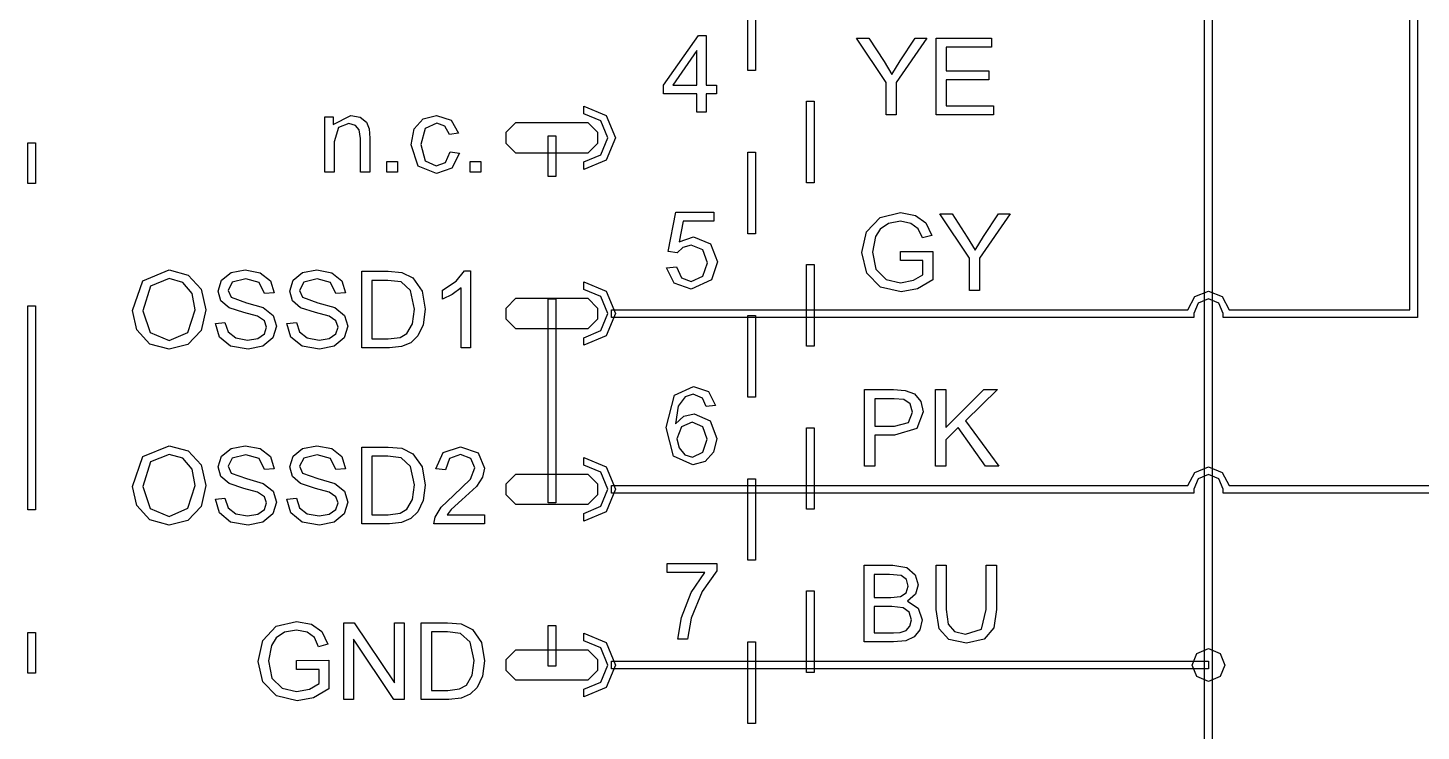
# Model space of a CAD drawing. Extents: x 18 to 210, y 9 to 277.
# Drawn here: x 72.18 to 104.31, y 164.68 to 180.89 of the extents above; entities that cross this region are included whole.
import ezdxf

# ---------------------------------------------------------------- set-up
doc = ezdxf.new("R2010")
doc.units = 0

msp = doc.modelspace()

# ---------------------------------------------------------------- linework, layer by layer
at = {"layer": 'Layer 1'}
for p, q in [((104.05275, 174.395194), (104.05275, 216.321915)), ((104.229138, 216.145527), (104.229138, 174.218806)), ((99.495587, 190.605194), (99.495587, 143.681719)), ((99.319199, 143.681719), (99.319199, 190.428806)), ((88.78709, 179.909567), (88.78709, 181.790585)), ((88.963479, 181.790585), (88.963479, 179.909567)), ((86.840494, 179.572845), (87.647173, 180.718327)), ((87.647173, 180.718327), (87.824425, 180.718327)), ((87.824425, 180.718327), (87.824425, 179.572845)), ((91.974811, 179.635246), (91.293535, 180.654122)), ((91.293535, 180.654122), (91.578103, 180.654122)), ((91.578103, 180.654122), (91.926579, 180.121172)), ((92.914127, 180.654122), (92.208735, 179.635246)), ((92.29917, 180.134435), (92.641617, 180.654122)), ((92.641617, 180.654122), (92.914127, 180.654122)), ((93.128779, 178.886462), (93.128779, 180.654122)), ((93.128779, 180.654122), (94.406925, 180.654122)), ((94.406925, 180.654122), (94.406925, 180.445524)), ((87.607381, 180.36986), (87.05392, 179.572845)), ((87.607381, 179.572845), (87.607381, 180.36986)), ((94.406925, 180.445524), (93.362704, 180.445524)), ((93.362704, 180.445524), (93.362704, 179.904133)), ((91.926579, 180.121172), (92.106243, 179.822141)), ((92.106243, 179.822141), (92.29917, 180.134435)), ((88.963479, 179.909567), (88.78709, 179.909567)), ((91.974811, 178.886462), (91.974811, 179.635246)), ((92.208735, 179.635246), (92.208735, 178.886462)), ((93.362704, 179.904133), (94.340606, 179.904133)), ((94.340606, 179.69674), (93.362704, 179.69674)), ((93.362704, 179.69674), (93.362704, 179.095061)), ((94.340606, 179.904133), (94.340606, 179.69674)), ((86.840494, 179.373893), (86.840494, 179.572845)), ((87.607381, 179.373893), (86.840494, 179.373893)), ((87.05392, 179.572845), (87.607381, 179.572845)), ((87.607381, 178.950667), (87.607381, 179.373893)), ((87.824425, 179.572845), (88.063173, 179.572845)), ((88.063173, 179.373893), (87.824425, 179.373893)), ((87.824425, 179.373893), (87.824425, 178.950667)), ((88.063173, 179.572845), (88.063173, 179.373893)), ((85.0024, 178.913806), (85.0024, 179.090194)), ((85.0024, 179.090194), (85.51662, 178.875322)), ((90.140321, 177.321667), (90.140321, 179.202685)), ((90.140321, 179.202685), (90.31671, 179.202685)), ((90.31671, 179.202685), (90.31671, 177.321617)), ((93.362704, 179.095061), (94.447922, 179.095061)), ((94.447922, 179.095061), (94.447922, 178.886462)), ((79.027781, 177.564462), (79.027781, 178.844991)), ((79.027781, 178.844991), (79.223121, 178.844991)), ((79.223121, 178.662919), (79.630681, 178.873929)), ((79.223121, 178.844991), (79.223121, 178.662919)), ((79.584858, 178.685829), (79.344907, 178.597808)), ((79.735586, 178.646039), (79.584858, 178.685829)), ((79.630681, 178.873929), (79.842901, 178.831728)), ((79.82602, 178.541137), (79.735586, 178.646039)), ((79.842901, 178.831728), (79.988802, 178.723208)), ((79.988802, 178.723208), (80.056327, 178.562841)), ((81.089738, 178.562842), (81.298342, 178.795556)), ((81.298342, 178.795556), (81.604616, 178.873931)), ((81.613055, 178.695476), (81.346574, 178.57731)), ((81.604616, 178.873931), (81.945854, 178.767823)), ((81.797543, 178.630364), (81.613055, 178.695476)), ((81.945854, 178.767823), (82.115875, 178.468792)), ((83.212734, 178.486634), (83.4371, 178.711)), ((83.4371, 178.711), (85.097974, 178.711)), ((85.392435, 178.75157), (85.0024, 178.913806)), ((85.097974, 178.711), (85.321988, 178.486634)), ((85.553614, 178.358458), (85.392435, 178.75157)), ((85.51662, 178.875322), (85.730003, 178.358458)), ((87.824425, 178.950667), (87.607381, 178.950667)), ((92.208735, 178.886462), (91.974811, 178.886462)), ((94.447922, 178.886462), (93.128779, 178.886462)), ((79.344907, 178.597808), (79.244824, 178.26381)), ((79.85135, 178.34339), (79.82602, 178.541137)), ((79.85135, 177.564462), (79.85135, 178.34339)), ((80.056327, 178.562841), (80.068392, 178.351831)), ((80.068392, 178.351831), (80.068392, 177.564462)), ((81.02101, 178.199905), (81.089738, 178.562842)), ((81.346574, 178.57731), (81.244082, 178.205933)), ((81.904858, 178.436235), (81.797543, 178.630364)), ((82.115875, 178.468792), (81.904858, 178.436235)), ((83.212734, 178.229459), (83.212734, 178.486634)), ((84.182016, 177.467645), (84.182016, 178.408154)), ((84.182016, 178.408154), (84.358405, 178.408154)), ((84.358405, 178.408154), (84.358405, 177.467645)), ((85.321988, 178.486634), (85.321988, 178.229459)), ((85.392435, 177.965195), (85.553614, 178.358458)), ((85.730003, 178.358458), (85.51662, 177.841478)), ((72.182086, 177.305037), (72.182086, 178.246235)), ((72.182086, 178.246235), (72.358475, 178.246235)), ((72.358475, 178.246235), (72.358475, 177.305037)), ((79.244824, 178.26381), (79.244824, 177.564462)), ((81.180172, 177.706745), (81.02101, 178.199905)), ((81.244082, 178.205933), (81.342958, 177.830938)), ((81.814423, 177.792354), (81.922944, 178.033508)), ((81.922944, 178.033508), (81.922944, 178.033507)), ((81.922944, 178.033507), (82.136371, 178.005776)), ((82.136371, 178.005776), (81.956709, 177.65972)), ((83.4371, 178.005446), (83.212734, 178.229459)), ((85.097974, 178.005446), (83.4371, 178.005446)), ((85.321988, 178.229459), (85.097974, 178.005446)), ((88.78709, 176.14617), (88.78709, 178.027877)), ((88.78709, 178.027877), (88.963479, 178.027877)), ((88.963479, 178.027877), (88.963479, 176.14617)), ((80.462307, 177.564462), (80.462307, 177.811646)), ((80.462307, 177.811646), (80.709494, 177.811646)), ((80.709494, 177.811646), (80.709494, 177.564462)), ((81.60341, 177.535525), (81.180172, 177.706745)), ((81.342958, 177.830938), (81.600997, 177.713978)), ((81.600997, 177.713978), (81.814423, 177.792354)), ((82.383558, 177.564462), (82.383558, 177.811646)), ((82.383558, 177.811646), (82.630746, 177.811646)), ((82.630746, 177.811646), (82.630746, 177.564462)), ((85.0024, 177.803109), (85.392435, 177.965195)), ((85.51662, 177.841478), (85.0024, 177.626721)), ((85.0024, 177.626721), (85.0024, 177.803109)), ((79.244824, 177.564462), (79.027781, 177.564462)), ((80.068392, 177.564462), (79.85135, 177.564462)), ((80.709494, 177.564462), (80.462307, 177.564462)), ((81.956709, 177.65972), (81.60341, 177.535525)), ((82.630746, 177.564462), (82.383558, 177.564462)), ((84.358405, 177.467645), (84.182016, 177.467645)), ((85.0024, 177.626721), (85.0024, 177.626721)), ((72.358475, 177.305037), (72.182086, 177.305037)), ((90.31671, 177.321617), (90.140321, 177.321667)), ((86.950222, 175.736423), (87.121445, 176.644368)), ((87.121445, 176.644368), (88.000472, 176.644368)), ((87.29508, 176.436975), (87.199822, 175.961902)), ((88.000472, 176.436975), (87.29508, 176.436975)), ((88.000472, 176.644368), (88.000472, 176.436975)), ((91.525048, 176.193103), (91.836144, 176.525895)), ((91.836144, 176.525895), (92.302788, 176.634414)), ((92.303994, 176.434263), (92.02666, 176.384826)), ((92.302788, 176.634414), (92.648852, 176.571714)), ((92.547565, 176.387238), (92.303994, 176.434263)), ((92.648852, 176.571714), (92.892423, 176.399289)), ((92.892423, 176.399289), (93.026267, 176.109904)), ((93.895568, 175.5854), (93.214292, 176.604277)), ((93.214292, 176.604277), (93.49886, 176.604277)), ((93.49886, 176.604277), (93.847336, 176.071326)), ((94.834885, 176.604277), (94.129493, 175.5854)), ((94.219927, 176.084589), (94.562374, 176.604277)), ((94.562374, 176.604277), (94.834885, 176.604277)), ((88.963479, 176.14617), (88.78709, 176.14617)), ((91.417732, 175.712), (91.525048, 176.193103)), ((91.726416, 176.082178), (91.658892, 175.726476)), ((91.83735, 176.257014), (91.726416, 176.082178)), ((92.02666, 176.384826), (91.83735, 176.257014)), ((92.716376, 176.264249), (92.547565, 176.387238)), ((92.815252, 176.052033), (92.716376, 176.264249)), ((93.026267, 176.109904), (92.815252, 176.052033)), ((94.027, 175.772295), (94.219927, 176.084589)), ((87.286639, 175.832883), (87.154001, 175.709894)), ((87.199822, 175.961902), (87.533828, 176.072833)), ((87.47595, 175.881114), (87.286639, 175.832883)), ((87.74846, 175.7738), (87.47595, 175.881114)), ((87.533828, 176.072833), (87.924506, 175.912465)), ((87.853364, 175.480798), (87.74846, 175.7738)), ((87.924506, 175.912465), (88.083672, 175.500091)), ((93.847336, 176.071326), (94.027, 175.772295)), ((87.154001, 175.709894), (86.950222, 175.736423)), ((87.744843, 175.167298), (87.853364, 175.480798)), ((88.083672, 175.500091), (87.943799, 175.085306)), ((90.140321, 173.55822), (90.140321, 175.439927)), ((90.140321, 175.439927), (90.31671, 175.439927)), ((90.31671, 175.439927), (90.31671, 173.55822)), ((91.526254, 175.240544), (91.417732, 175.712)), ((91.658892, 175.726476), (91.73968, 175.330983)), ((92.303994, 175.737327), (93.052794, 175.738527)), ((92.303994, 175.529935), (92.303994, 175.737327)), ((92.823692, 175.529935), (92.303994, 175.529935)), ((92.823692, 175.200759), (92.823692, 175.529935)), ((93.052794, 175.738527), (93.052794, 175.082587)), ((93.895568, 174.836617), (93.895568, 175.5854)), ((94.129493, 175.5854), (94.129493, 174.836617)), ((74.829985, 175.064032), (75.440118, 175.313627)), ((75.441324, 175.112264), (75.013266, 174.941045)), ((75.440118, 175.313627), (75.88144, 175.196667)), ((75.756037, 175.023037), (75.441324, 175.112264)), ((75.88144, 175.196667), (76.180478, 174.869903)), ((76.64995, 175.074886), (76.871817, 175.252134)), ((76.871817, 175.252134), (77.196177, 175.312423)), ((77.196177, 175.312423), (77.542241, 175.248517)), ((77.542241, 175.248517), (77.773754, 175.062828)), ((78.297088, 175.074886), (78.518957, 175.252134)), ((78.518957, 175.252134), (78.843318, 175.312423)), ((78.843318, 175.312423), (79.189381, 175.248517)), ((79.189381, 175.248517), (79.420895, 175.062828)), ((79.88032, 173.514618), (79.88032, 175.282277)), ((79.88032, 175.282277), (80.489248, 175.282277)), ((80.489248, 175.282277), (80.80396, 175.256955)), ((80.80396, 175.256955), (81.063206, 175.130349)), ((81.063206, 175.130349), (81.27181, 174.827701)), ((82.059988, 175.053181), (82.252918, 175.289513)), ((82.252918, 175.289513), (82.39279, 175.289513)), ((82.39279, 175.289513), (82.39279, 173.514618)), ((86.911636, 175.363837), (87.139532, 175.38313)), ((87.085271, 175.005725), (86.911636, 175.363839)), ((86.911636, 175.363839), (86.911636, 175.363837)), ((87.139532, 175.38313), (87.256494, 175.13233)), ((87.256494, 175.13233), (87.479567, 175.049132)), ((87.479567, 175.049132), (87.744843, 175.167298)), ((91.846996, 174.917397), (91.526254, 175.240544)), ((91.73968, 175.330983), (91.977222, 175.094651)), ((92.604237, 175.075359), (92.823692, 175.200759)), ((74.593648, 174.375537), (74.829985, 175.064032)), ((75.013266, 174.941045), (74.834808, 174.371921)), ((75.969464, 174.773443), (75.756037, 175.023037)), ((76.180478, 174.869903), (76.284177, 174.396035)), ((76.573985, 174.825292), (76.64995, 175.074886)), ((76.635481, 174.604636), (76.573985, 174.825292)), ((76.895933, 175.027862), (76.79947, 174.840967)), ((76.79947, 174.840967), (76.8682, 174.684217)), ((77.205823, 175.106237), (76.895933, 175.027862)), ((77.513302, 175.020627), (77.205823, 175.106237)), ((77.636293, 174.767415), (77.513302, 175.020627)), ((77.773754, 175.062828), (77.860572, 174.784295)), ((78.221125, 174.825292), (78.297088, 175.074886)), ((78.282621, 174.604636), (78.221125, 174.825292)), ((78.543073, 175.027862), (78.446609, 174.840967)), ((78.446609, 174.840967), (78.515341, 174.684217)), ((78.852963, 175.106237), (78.543073, 175.027862)), ((79.160443, 175.020627), (78.852963, 175.106237)), ((79.283432, 174.767415), (79.160443, 175.020627)), ((79.420895, 175.062828), (79.50771, 174.784295)), ((80.485629, 175.073681), (80.114243, 175.073681)), ((80.114243, 175.073681), (80.114243, 173.723217)), ((80.788287, 175.037508), (80.485629, 175.073681)), ((81.008945, 174.83735), (80.788287, 175.037508)), ((81.100586, 174.411713), (81.008945, 174.83735)), ((81.27181, 174.827701), (81.341748, 174.408092)), ((81.741659, 174.845789), (82.059988, 175.053181)), ((81.741659, 174.635985), (81.741659, 174.845789)), ((82.175744, 174.897637), (81.969553, 174.748122)), ((82.175744, 173.514618), (82.175744, 174.897637)), ((85.0024, 174.862806), (85.0024, 175.039194)), ((85.0024, 175.039194), (85.51662, 174.824437)), ((85.392435, 174.70072), (85.0024, 174.862806)), ((85.51662, 174.824437), (85.730003, 174.307458)), ((87.479567, 174.870679), (87.085271, 175.005725)), ((87.943799, 175.085306), (87.479567, 174.870679)), ((92.320875, 174.806466), (91.846996, 174.917397)), ((91.977222, 175.094651), (92.307611, 175.017482)), ((92.307611, 175.017482), (92.604237, 175.075359)), ((92.697084, 174.875195), (92.320875, 174.806466)), ((93.052794, 175.082587), (92.697084, 174.875195)), ((94.129493, 174.836617), (93.895568, 174.836617)), ((99.092062, 174.697714), (99.407393, 174.823074)), ((99.407393, 174.823074), (99.723155, 174.697714)), ((72.182086, 169.779587), (72.182086, 174.482821)), ((72.182086, 174.482821), (72.358475, 174.482821)), ((72.358475, 174.482821), (72.358475, 169.779587)), ((76.043017, 174.397242), (75.969464, 174.773443)), ((76.824791, 174.440651), (76.635481, 174.604636)), ((76.8682, 174.684217), (77.220293, 174.557611)), ((77.220293, 174.557611), (77.612177, 174.445474)), ((77.860572, 174.784295), (77.636293, 174.767415)), ((78.471932, 174.440651), (78.282621, 174.604636)), ((78.515341, 174.684217), (78.867433, 174.557611)), ((78.867433, 174.557611), (79.259316, 174.445474)), ((79.50771, 174.784295), (79.283432, 174.767415)), ((81.969553, 174.748122), (81.741659, 174.635985)), ((83.212734, 174.435987), (83.4371, 174.66)), ((83.4371, 174.66), (85.097974, 174.66)), ((84.182016, 169.941506), (84.182016, 174.645429)), ((84.182016, 174.645429), (84.358405, 174.645429)), ((84.358405, 174.645429), (84.358405, 169.941506)), ((85.097974, 174.66), (85.321988, 174.435987)), ((85.553614, 174.307458), (85.392435, 174.70072)), ((98.928526, 174.395194), (99.092062, 174.697714)), ((99.167255, 174.547642), (99.068397, 174.307)), ((99.407393, 174.646686), (99.167255, 174.547642)), ((99.648035, 174.547642), (99.407393, 174.646686)), ((99.747079, 174.307), (99.648035, 174.547642)), ((99.723155, 174.697714), (99.886949, 174.395194)), ((74.694935, 173.934225), (74.593648, 174.375537)), ((74.593648, 174.375537), (74.593648, 174.375537)), ((74.834808, 174.371921), (75.006031, 173.867909)), ((74.834808, 174.371921), (74.834808, 174.371921)), ((75.871794, 173.87032), (76.043017, 174.397242)), ((76.284177, 174.396035), (76.175655, 173.914933)), ((77.166032, 174.32972), (76.824791, 174.440651)), ((77.480745, 174.24411), (77.166032, 174.32972)), ((77.639911, 174.139208), (77.480745, 174.24411)), ((77.612177, 174.445474), (77.840073, 174.264609)), ((77.840073, 174.264609), (77.913627, 174.013809)), ((78.813173, 174.32972), (78.471932, 174.440651)), ((79.127885, 174.24411), (78.813173, 174.32972)), ((79.287051, 174.139208), (79.127885, 174.24411)), ((79.259316, 174.445474), (79.487213, 174.264609)), ((79.487213, 174.264609), (79.560767, 174.013809)), ((81.053561, 174.07048), (81.100586, 174.411713)), ((81.341748, 174.408092), (81.294719, 174.051184)), ((83.212734, 174.178812), (83.212734, 174.435987)), ((83.4371, 173.954446), (83.212734, 174.178812)), ((85.321988, 174.178812), (85.097974, 173.954446)), ((85.321988, 174.435987), (85.321988, 174.178812)), ((85.392435, 173.914345), (85.553614, 174.307458)), ((85.730003, 174.307458), (85.51662, 173.790593)), ((85.6422, 174.218806), (85.6422, 174.395194)), ((85.6422, 174.395194), (98.928526, 174.395194)), ((99.068397, 174.218806), (85.6422, 174.218806)), ((88.78709, 172.383428), (88.78709, 174.265135)), ((88.78709, 174.265135), (88.963479, 174.265135)), ((88.963479, 174.265135), (88.963479, 172.383428)), ((99.068397, 174.307), (99.068397, 174.218806)), ((99.747079, 174.218806), (99.747079, 174.307)), ((104.229138, 174.218806), (99.747079, 174.218806)), ((99.886949, 174.395194), (104.05275, 174.395194)), ((74.992767, 173.605049), (74.694935, 173.934225)), ((75.006031, 173.867909), (75.437707, 173.684632)), ((75.437707, 173.684632), (75.871794, 173.87032)), ((76.175655, 173.914933), (75.868177, 173.592992)), ((76.50646, 174.082536), (76.727121, 174.101829)), ((76.602924, 173.764214), (76.50646, 174.082538)), ((76.50646, 174.082538), (76.50646, 174.082536)), ((76.727121, 174.101829), (76.79947, 173.883585)), ((76.79947, 173.883585), (76.977927, 173.746127)), ((77.485569, 173.734069), (77.637499, 173.842589)), ((77.637499, 173.842589), (77.688143, 173.994516)), ((77.688143, 173.994516), (77.639911, 174.139208)), ((77.913627, 174.013809), (77.832838, 173.747333)), ((78.1536, 174.082536), (78.374262, 174.101829)), ((78.250063, 173.764214), (78.1536, 174.082538)), ((78.1536, 174.082538), (78.1536, 174.082536)), ((78.374262, 174.101829), (78.446609, 173.883585)), ((78.446609, 173.883585), (78.625069, 173.746127)), ((79.132708, 173.734069), (79.284638, 173.842589)), ((79.284638, 173.842589), (79.335283, 173.994516)), ((79.335283, 173.994516), (79.287051, 174.139208)), ((79.560767, 174.013809), (79.479978, 173.747333)), ((80.765374, 173.755774), (80.92454, 173.847412)), ((80.92454, 173.847412), (81.053561, 174.07048)), ((81.294719, 174.051184), (81.17414, 173.793149)), ((85.097974, 173.954446), (83.4371, 173.954446)), ((85.0024, 173.752109), (85.392435, 173.914345)), ((75.438913, 173.484472), (74.992767, 173.605049)), ((75.868177, 173.592992), (75.438913, 173.484472)), ((76.857348, 173.55441), (76.602924, 173.764214)), ((77.260084, 173.484475), (76.857348, 173.55441)), ((76.977927, 173.746127), (77.249232, 173.694279)), ((77.249232, 173.694279), (77.485569, 173.734069)), ((77.600119, 173.553204), (77.260084, 173.484475)), ((77.832838, 173.747333), (77.600119, 173.553204)), ((78.504486, 173.55441), (78.250063, 173.764214)), ((78.907223, 173.484475), (78.504486, 173.55441)), ((78.625069, 173.746127), (78.896372, 173.694279)), ((78.896372, 173.694279), (79.132708, 173.734069)), ((79.247258, 173.553204), (78.907223, 173.484475)), ((79.479978, 173.747333), (79.247258, 173.553204)), ((80.518186, 173.514616), (79.88032, 173.514618)), ((80.114243, 173.723217), (80.491658, 173.723217)), ((80.491658, 173.723217), (80.765374, 173.755774)), ((80.801551, 173.544761), (80.518186, 173.514616)), ((81.012565, 173.632782), (80.801551, 173.544761)), ((81.17414, 173.793149), (81.012565, 173.632782)), ((82.39279, 173.514618), (82.175744, 173.514618)), ((85.51662, 173.790593), (85.0024, 173.575721)), ((85.0024, 173.575721), (85.0024, 173.752109)), ((85.0024, 173.575721), (85.0024, 173.575721)), ((90.31671, 173.55822), (90.140321, 173.55822)), ((87.0913, 172.4233), (87.536239, 172.62587)), ((87.536239, 172.62587), (87.87748, 172.50891)), ((91.476816, 170.786769), (91.476816, 172.554429)), ((91.476816, 172.554429), (92.143622, 172.554429)), ((92.143622, 172.554429), (92.412515, 172.537549)), ((93.114309, 170.786769), (93.114309, 172.554429)), ((93.114309, 172.554429), (93.348234, 172.554429)), ((93.348234, 172.554429), (93.348234, 171.677834)), ((93.348234, 171.677834), (94.226055, 172.554429)), ((94.54318, 172.554429), (93.801614, 171.838202)), ((94.226055, 172.554429), (94.54318, 172.554429)), ((86.90199, 171.678134), (87.0913, 172.4233)), ((87.3409, 172.389539), (87.179323, 172.171294)), ((87.522976, 172.447416), (87.3409, 172.389539)), ((87.740019, 172.354571), (87.522976, 172.447416)), ((87.822013, 172.168883), (87.740019, 172.354571)), ((87.87748, 172.50891), (88.037851, 172.185763)), ((88.963479, 172.383428), (88.78709, 172.383428)), ((92.162915, 172.345831), (91.710741, 172.345831)), ((91.710741, 172.345831), (91.710741, 171.714007)), ((92.381165, 172.330156), (92.162915, 172.345831)), ((92.528272, 172.225254), (92.381165, 172.330156)), ((92.412515, 172.537549), (92.630765, 172.454351)), ((92.584944, 172.035948), (92.528272, 172.225254)), ((92.630765, 172.454351), (92.771843, 172.284337)), ((92.771843, 172.284337), (92.826104, 172.043183)), ((87.179323, 172.171294), (87.117827, 171.762538)), ((87.117827, 171.762538), (87.309549, 171.939786)), ((87.309549, 171.939786), (87.547092, 171.997663)), ((87.547092, 171.997663), (87.916066, 171.837296)), ((88.037851, 172.185763), (87.822013, 172.168883)), ((88.037851, 172.185763), (88.037851, 172.185763)), ((92.489686, 171.798411), (92.584944, 172.035948)), ((92.826104, 172.043183), (92.682614, 171.660954)), ((87.073213, 171.019783), (86.90199, 171.678134)), ((87.254083, 171.699837), (87.15159, 171.423716)), ((87.503683, 171.805945), (87.254083, 171.699837)), ((87.749666, 171.699837), (87.503683, 171.805945)), ((87.847335, 171.411658), (87.749666, 171.699837)), ((87.916066, 171.837296), (88.069202, 171.424922)), ((90.140321, 169.795495), (90.140321, 171.677202)), ((90.140321, 171.677202), (90.31671, 171.677202)), ((90.31671, 171.677202), (90.31671, 169.795478)), ((91.710741, 171.714007), (92.167738, 171.714007)), ((92.682614, 171.660954), (92.164121, 171.50541)), ((92.167738, 171.714007), (92.489686, 171.798411)), ((93.637625, 171.681451), (93.348234, 171.399301)), ((94.267052, 170.786769), (93.637625, 171.681451)), ((93.801614, 171.838202), (94.575736, 170.786769)), ((74.829985, 171.011715), (75.440118, 171.26131)), ((75.440118, 171.26131), (75.88144, 171.14435)), ((76.871817, 171.199818), (77.196177, 171.260106)), ((77.196177, 171.260106), (77.542241, 171.196201)), ((78.518957, 171.199818), (78.843318, 171.260106)), ((78.843318, 171.260106), (79.189381, 171.196201)), ((87.15159, 171.423716), (87.198616, 171.209089)), ((87.15159, 171.423716), (87.15159, 171.423716)), ((87.74846, 171.110215), (87.847335, 171.411658)), ((88.069202, 171.424922), (87.996854, 171.115039)), ((92.164121, 171.50541), (91.710741, 171.50541)), ((91.710741, 171.50541), (91.710741, 170.78677)), ((93.348234, 171.399301), (93.348234, 170.786769)), ((74.593648, 170.32322), (74.829985, 171.011715)), ((75.441324, 171.059948), (75.013266, 170.888728)), ((75.756037, 170.970721), (75.441324, 171.059948)), ((75.969464, 170.721126), (75.756037, 170.970721)), ((75.88144, 171.14435), (76.180478, 170.817586)), ((76.573985, 170.772975), (76.64995, 171.022569)), ((76.64995, 171.022569), (76.871817, 171.199818)), ((76.895933, 170.975545), (76.79947, 170.788651)), ((77.205823, 171.05392), (76.895933, 170.975545)), ((77.513302, 170.96831), (77.205823, 171.05392)), ((77.636293, 170.715099), (77.513302, 170.96831)), ((77.542241, 171.196201), (77.773754, 171.010512)), ((77.773754, 171.010512), (77.860572, 170.731979)), ((78.221125, 170.772975), (78.297088, 171.022569)), ((78.297088, 171.022569), (78.518957, 171.199818)), ((78.543073, 170.975545), (78.446609, 170.788651)), ((78.852963, 171.05392), (78.543073, 170.975545)), ((79.160443, 170.96831), (78.852963, 171.05392)), ((79.283432, 170.715099), (79.160443, 170.96831)), ((79.189381, 171.196201), (79.420895, 171.010512)), ((79.420895, 171.010512), (79.50771, 170.731979)), ((79.88032, 169.462301), (79.88032, 171.229961)), ((79.88032, 171.229961), (80.489248, 171.229961)), ((80.485629, 171.021364), (80.114243, 171.021364)), ((80.114243, 171.021364), (80.114243, 169.6709)), ((80.788287, 170.985191), (80.485629, 171.021364)), ((80.489248, 171.229961), (80.80396, 171.20464)), ((81.008945, 170.785033), (80.788287, 170.985191)), ((80.80396, 171.20464), (81.063206, 171.078034)), ((81.063206, 171.078034), (81.27181, 170.775385)), ((81.588529, 170.725949), (81.76096, 171.105766)), ((81.76096, 171.105766), (82.162491, 171.237195)), ((81.906861, 170.963486), (81.811601, 170.70304)), ((82.157665, 171.057536), (81.906861, 170.963486)), ((82.39762, 170.968309), (82.157665, 171.057536)), ((82.162491, 171.237195), (82.565224, 171.09612)), ((82.490467, 170.75127), (82.39762, 170.968309)), ((82.565224, 171.09612), (82.713539, 170.746447)), ((85.0024, 170.812806), (85.0024, 170.989194)), ((85.0024, 170.989194), (85.51662, 170.774437)), ((87.515741, 170.820831), (87.073213, 171.019783)), ((87.198616, 171.209089), (87.332459, 171.052338)), ((87.332459, 171.052338), (87.512123, 170.999285)), ((87.512123, 170.999285), (87.74846, 171.110215)), ((87.996854, 171.115039), (87.800309, 170.896795)), ((75.013266, 170.888728), (74.834808, 170.319605)), ((76.043017, 170.344926), (75.969464, 170.721126)), ((76.180478, 170.817586), (76.284177, 170.343718)), ((76.635481, 170.552319), (76.573985, 170.772975)), ((76.79947, 170.788651), (76.8682, 170.6319)), ((76.8682, 170.6319), (77.220293, 170.505295)), ((77.860572, 170.731979), (77.636293, 170.715099)), ((78.282621, 170.552319), (78.221125, 170.772975)), ((78.446609, 170.788651), (78.515341, 170.6319)), ((78.515341, 170.6319), (78.867433, 170.505295)), ((79.50771, 170.731979), (79.283432, 170.715099)), ((81.100586, 170.359396), (81.008945, 170.785033)), ((81.27181, 170.775385), (81.341748, 170.355777)), ((81.811601, 170.70304), (81.588529, 170.725949)), ((82.389178, 170.489618), (82.490467, 170.75127)), ((82.713539, 170.746447), (82.67013, 170.537848)), ((85.392435, 170.65072), (85.0024, 170.812806)), ((85.553614, 170.257458), (85.392435, 170.65072)), ((85.51662, 170.774437), (85.730003, 170.257458)), ((87.800309, 170.896795), (87.515741, 170.820831)), ((91.710741, 170.78677), (91.476816, 170.786769)), ((93.348234, 170.786769), (93.114309, 170.786769)), ((94.575736, 170.786769), (94.267052, 170.786769)), ((98.928526, 170.344194), (99.092028, 170.646662)), ((99.092028, 170.646662), (99.407393, 170.772074)), ((99.407393, 170.772074), (99.72319, 170.646662)), ((99.72319, 170.646662), (99.886949, 170.344194)), ((74.694935, 169.881908), (74.593648, 170.32322)), ((74.593648, 170.32322), (74.593648, 170.32322)), ((74.834808, 170.319605), (75.006031, 169.815593)), ((74.834808, 170.319605), (74.834808, 170.319605)), ((75.871794, 169.818004), (76.043017, 170.344926)), ((76.284177, 170.343718), (76.175655, 169.862616)), ((76.824791, 170.388334), (76.635481, 170.552319)), ((77.166032, 170.277403), (76.824791, 170.388334)), ((77.220293, 170.505295), (77.612177, 170.393158)), ((77.612177, 170.393158), (77.840073, 170.212292)), ((78.471932, 170.388334), (78.282621, 170.552319)), ((78.813173, 170.277403), (78.471932, 170.388334)), ((78.867433, 170.505295), (79.259316, 170.393158)), ((79.259316, 170.393158), (79.487213, 170.212292)), ((81.053561, 170.018163), (81.100586, 170.359396)), ((81.341748, 170.355777), (81.294719, 169.998869)), ((81.999705, 170.115829), (82.389178, 170.489618)), ((82.525435, 170.322015), (82.191429, 170.010926)), ((82.67013, 170.537848), (82.525435, 170.322015)), ((83.212734, 170.384987), (83.4371, 170.609)), ((83.212734, 170.127812), (83.212734, 170.384987)), ((83.4371, 170.609), (85.097974, 170.609)), ((85.097974, 170.609), (85.321988, 170.384987)), ((85.321988, 170.384987), (85.321988, 170.127812)), ((85.6422, 170.167806), (85.6422, 170.344194)), ((85.6422, 170.344194), (98.928526, 170.344194)), ((88.78709, 168.620703), (88.78709, 170.501721)), ((88.78709, 170.501721), (88.963479, 170.501721)), ((88.963479, 170.501721), (88.963479, 168.620703)), ((99.167288, 170.496483), (99.068397, 170.256)), ((99.407393, 170.595686), (99.167288, 170.496483)), ((99.648002, 170.496483), (99.407393, 170.595686)), ((99.747079, 170.256), (99.648002, 170.496483)), ((99.886949, 170.344194), (108.668478, 170.344194)), ((76.50646, 170.03022), (76.727121, 170.049513)), ((76.602924, 169.711898), (76.50646, 170.030221)), ((76.50646, 170.030221), (76.50646, 170.03022)), ((76.727121, 170.049513), (76.79947, 169.831268)), ((77.480745, 170.191794), (77.166032, 170.277403)), ((77.639911, 170.086891), (77.480745, 170.191794)), ((77.688143, 169.942199), (77.639911, 170.086891)), ((77.840073, 170.212292), (77.913627, 169.961492)), ((78.1536, 170.03022), (78.374262, 170.049513)), ((78.250063, 169.711898), (78.1536, 170.030221)), ((78.1536, 170.030221), (78.1536, 170.03022)), ((78.374262, 170.049513), (78.446609, 169.831268)), ((79.127885, 170.191794), (78.813173, 170.277403)), ((79.287051, 170.086891), (79.127885, 170.191794)), ((79.335283, 169.942199), (79.287051, 170.086891)), ((79.487213, 170.212292), (79.560767, 169.961492)), ((80.92454, 169.795095), (81.053561, 170.018163)), ((81.294719, 169.998869), (81.17414, 169.740834)), ((81.715138, 169.848148), (81.999705, 170.115829)), ((82.191429, 170.010926), (81.940622, 169.787859)), ((83.4371, 169.903446), (83.212734, 170.127812)), ((85.321988, 170.127812), (85.097974, 169.903446)), ((85.392435, 169.864345), (85.553614, 170.257458)), ((85.730003, 170.257458), (85.51662, 169.740593)), ((99.068397, 170.167806), (85.6422, 170.167806)), ((99.068397, 170.256), (99.068397, 170.167806)), ((99.747079, 170.167806), (99.747079, 170.256)), ((108.844867, 170.167806), (99.747079, 170.167806)), ((72.358475, 169.779587), (72.182086, 169.779587)), ((74.992767, 169.552733), (74.694935, 169.881908)), ((75.006031, 169.815593), (75.437707, 169.632315)), ((75.437707, 169.632315), (75.871794, 169.818004)), ((76.175655, 169.862616), (75.868177, 169.540675)), ((76.857348, 169.502093), (76.602924, 169.711898)), ((76.79947, 169.831268), (76.977927, 169.69381)), ((76.977927, 169.69381), (77.249232, 169.641962)), ((77.249232, 169.641962), (77.485569, 169.681753)), ((77.485569, 169.681753), (77.637499, 169.790272)), ((77.832838, 169.695017), (77.600119, 169.500888)), ((77.637499, 169.790272), (77.688143, 169.942199)), ((77.913627, 169.961492), (77.832838, 169.695017)), ((78.504486, 169.502093), (78.250063, 169.711898)), ((78.446609, 169.831268), (78.625069, 169.69381)), ((78.625069, 169.69381), (78.896372, 169.641962)), ((78.896372, 169.641962), (79.132708, 169.681753)), ((79.132708, 169.681753), (79.284638, 169.790272)), ((79.479978, 169.695017), (79.247258, 169.500888)), ((79.284638, 169.790272), (79.335283, 169.942199)), ((79.560767, 169.961492), (79.479978, 169.695017)), ((80.114243, 169.6709), (80.491658, 169.6709)), ((80.491658, 169.6709), (80.765374, 169.703457)), ((80.765374, 169.703457), (80.92454, 169.795095)), ((81.17414, 169.740834), (81.012565, 169.580466)), ((81.572856, 169.613023), (81.715138, 169.848148)), ((81.940622, 169.787859), (81.848981, 169.670899)), ((81.848981, 169.670899), (82.715945, 169.6709)), ((82.715945, 169.6709), (82.715945, 169.462301)), ((85.097974, 169.903446), (83.4371, 169.903446)), ((84.358405, 169.941506), (84.182016, 169.941506)), ((85.0024, 169.702109), (85.392435, 169.864345)), ((85.51662, 169.740593), (85.0024, 169.525721)), ((85.0024, 169.525721), (85.0024, 169.702109)), ((90.31671, 169.795478), (90.140321, 169.795495)), ((75.438913, 169.432156), (74.992767, 169.552733)), ((75.868177, 169.540675), (75.438913, 169.432156)), ((77.260084, 169.432159), (76.857348, 169.502093)), ((77.600119, 169.500888), (77.260084, 169.432159)), ((78.907223, 169.432159), (78.504486, 169.502093)), ((79.247258, 169.500888), (78.907223, 169.432159)), ((80.518186, 169.462301), (79.88032, 169.462301)), ((80.801551, 169.492445), (80.518186, 169.462301)), ((81.012565, 169.580466), (80.801551, 169.492445)), ((81.547526, 169.462301), (81.572856, 169.613023)), ((82.715945, 169.462301), (81.547526, 169.462301)), ((85.0024, 169.525721), (85.0024, 169.525721)), ((86.926106, 168.33728), (86.926106, 168.545879)), ((86.926106, 168.545879), (88.070408, 168.545879)), ((88.070408, 168.377071), (87.735196, 167.899586)), ((88.070408, 168.545879), (88.070408, 168.377071)), ((88.963479, 168.620703), (88.78709, 168.620703)), ((91.46717, 166.736925), (91.46717, 168.504585)), ((91.46717, 168.504585), (92.130359, 168.504585)), ((92.130359, 168.504585), (92.454718, 168.450325)), ((92.454718, 168.450325), (92.64644, 168.285135)), ((93.127573, 167.483297), (93.127573, 168.504585)), ((93.127573, 168.504585), (93.361498, 168.504585)), ((93.361498, 168.504585), (93.361498, 167.484503)), ((94.283933, 168.504585), (94.517858, 168.504585)), ((94.283933, 167.484503), (94.283933, 168.504585)), ((94.517858, 168.504585), (94.517858, 167.483297)), ((87.791869, 168.33728), (86.926106, 168.33728)), ((87.479567, 167.874264), (87.791869, 168.33728)), ((92.054393, 168.295986), (91.701095, 168.295986)), ((91.701095, 168.295986), (91.701095, 167.76183)), ((92.323286, 168.270665), (92.054393, 168.295986)), ((92.443866, 168.179028), (92.323286, 168.270665)), ((92.486069, 168.024689), (92.443866, 168.179028)), ((92.64644, 168.285135), (92.716376, 168.052421)), ((92.716376, 168.052421), (92.654881, 167.839)), ((87.255288, 167.305141), (87.479567, 167.874264)), ((87.735196, 167.899586), (87.479567, 167.287054)), ((90.140321, 166.032803), (90.140321, 167.913821)), ((90.140321, 167.913821), (90.31671, 167.913821)), ((90.31671, 167.913821), (90.31671, 166.032753)), ((91.701095, 167.76183), (92.083332, 167.76183)), ((92.083332, 167.76183), (92.306405, 167.78233)), ((92.306405, 167.78233), (92.440249, 167.870351)), ((92.440249, 167.870351), (92.486069, 168.024689)), ((92.654881, 167.839), (92.469188, 167.677426)), ((92.10986, 167.553233), (91.701095, 167.553233)), ((91.701095, 167.553233), (91.701095, 166.945524)), ((92.367901, 167.523089), (92.10986, 167.553233)), ((92.508979, 167.420599), (92.367901, 167.523089)), ((92.469188, 167.677426), (92.715171, 167.517059)), ((92.559623, 167.249379), (92.508979, 167.420599)), ((92.715171, 167.517059), (92.801988, 167.249378)), ((93.195098, 167.039573), (93.127573, 167.483297)), ((93.361498, 167.484503), (93.403701, 167.144476)), ((94.174206, 167.03475), (94.283933, 167.484503)), ((94.517858, 167.483297), (94.457568, 167.060071)), ((77.597368, 166.76894), (77.908464, 167.101733)), ((77.908464, 167.101733), (78.375108, 167.210252)), ((78.375108, 167.210252), (78.721172, 167.147552)), ((78.721172, 167.147552), (78.964743, 166.975127)), ((79.467976, 165.412454), (79.467976, 167.180114)), ((79.467976, 167.180114), (79.707932, 167.180114)), ((79.707932, 167.180114), (80.636395, 165.792272)), ((80.636395, 165.792272), (80.636395, 167.180114)), ((80.636395, 167.180114), (80.860673, 167.180114)), ((80.860673, 167.180114), (80.860673, 165.412454)), ((81.253349, 165.412454), (81.253349, 167.180114)), ((81.253349, 167.180114), (81.862277, 167.180114)), ((81.862277, 167.180114), (82.17699, 167.154793)), ((82.17699, 167.154793), (82.436235, 167.028187)), ((84.182016, 166.178781), (84.182016, 167.11929)), ((84.182016, 167.11929), (84.358405, 167.11929)), ((84.358405, 167.11929), (84.358405, 166.178781)), ((87.173294, 166.801129), (87.255288, 167.305141)), ((87.479567, 167.287054), (87.396367, 166.801129)), ((92.435425, 167.002196), (92.524655, 167.099863)), ((92.524655, 167.099863), (92.559623, 167.249379)), ((92.801988, 167.249378), (92.748933, 167.01787)), ((93.403701, 167.144476), (93.550808, 166.976873)), ((72.182086, 166.016173), (72.182086, 166.957371)), ((72.182086, 166.957371), (72.358475, 166.957371)), ((72.358475, 166.957371), (72.358475, 166.016173)), ((77.490052, 166.287838), (77.597368, 166.76894)), ((77.90967, 166.832846), (77.798736, 166.658009)), ((78.098979, 166.960657), (77.90967, 166.832846)), ((78.376315, 167.010094), (78.098979, 166.960657)), ((78.619886, 166.963069), (78.376315, 167.010094)), ((78.788697, 166.840081), (78.619886, 166.963069)), ((78.887574, 166.627865), (78.788697, 166.840081)), ((78.964743, 166.975127), (79.098587, 166.685742)), ((80.620721, 165.412454), (79.692254, 166.801502)), ((79.692254, 166.801502), (79.692254, 165.412454)), ((81.858658, 166.971517), (81.487272, 166.971517)), ((81.487272, 166.971517), (81.487272, 165.621053)), ((82.161316, 166.935344), (81.858658, 166.971517)), ((82.381974, 166.735186), (82.161316, 166.935344)), ((82.436235, 167.028187), (82.644839, 166.725538)), ((85.0024, 166.761806), (85.0024, 166.938194)), ((85.0024, 166.938194), (85.51662, 166.723437)), ((85.392435, 166.59972), (85.0024, 166.761806)), ((87.396367, 166.801129), (87.173294, 166.801129)), ((91.701095, 166.945524), (92.141211, 166.945524)), ((92.141211, 166.945524), (92.300376, 166.953965)), ((92.425779, 166.765864), (92.141211, 166.736926)), ((92.300376, 166.953965), (92.435425, 167.002196)), ((92.619913, 166.853885), (92.425779, 166.765864)), ((92.748933, 167.01787), (92.619913, 166.853885)), ((93.420582, 166.79239), (93.195098, 167.039573)), ((93.826936, 166.706781), (93.420582, 166.79239)), ((93.550808, 166.976873), (93.806437, 166.917791)), ((93.806437, 166.917791), (94.174206, 167.03475)), ((94.239319, 166.804448), (93.826936, 166.706781)), ((94.457568, 167.060071), (94.239319, 166.804448)), ((77.798736, 166.658009), (77.731212, 166.302307)), ((79.098587, 166.685742), (78.887574, 166.627865)), ((82.473615, 166.309549), (82.381974, 166.735186)), ((82.644839, 166.725538), (82.714777, 166.30593)), ((83.212734, 166.334987), (83.4371, 166.559)), ((83.4371, 166.559), (85.097974, 166.559)), ((85.097974, 166.559), (85.321988, 166.334987)), ((85.553614, 166.206458), (85.392435, 166.59972)), ((85.51662, 166.723437), (85.730003, 166.206458)), ((88.78709, 164.857306), (88.78709, 166.739013)), ((88.78709, 166.739013), (88.963479, 166.739013)), ((88.963479, 166.739013), (88.963479, 164.857306)), ((92.141211, 166.736926), (91.46717, 166.736925)), ((99.028535, 166.206), (99.139527, 166.47389)), ((99.139527, 166.47389), (99.407418, 166.584882)), ((99.407418, 166.584882), (99.675308, 166.47389)), ((99.675308, 166.47389), (99.7863, 166.206)), ((77.598574, 165.816381), (77.490052, 166.287838)), ((77.731212, 166.302307), (77.812, 165.906814)), ((78.376315, 166.313165), (79.125116, 166.314364)), ((78.376315, 166.105773), (78.376315, 166.313165)), ((79.125116, 166.314364), (79.125116, 165.658425)), ((82.42659, 165.968316), (82.473615, 166.309549)), ((82.714777, 166.30593), (82.667748, 165.949022)), ((83.212734, 166.077812), (83.212734, 166.334987)), ((84.358405, 166.178781), (84.182016, 166.178781)), ((85.321988, 166.334987), (85.321988, 166.077812)), ((85.392435, 165.813345), (85.553614, 166.206458)), ((85.730003, 166.206458), (85.51662, 165.689593)), ((85.6422, 166.117806), (85.6422, 166.294194)), ((85.6422, 166.294194), (99.407393, 166.294194)), ((99.407393, 166.117806), (85.6422, 166.117806)), ((99.139527, 165.93811), (99.028535, 166.206)), ((99.407393, 166.294194), (99.407393, 166.117806)), ((99.7863, 166.206), (99.675308, 165.93811)), ((72.358475, 166.016173), (72.182086, 166.016173)), ((77.919316, 165.493235), (77.598574, 165.816381)), ((77.812, 165.906814), (78.049541, 165.670483)), ((78.896012, 166.105766), (78.376315, 166.105773)), ((78.896012, 165.776591), (78.896012, 166.105766)), ((82.297569, 165.745249), (82.42659, 165.968316)), ((82.667748, 165.949022), (82.547169, 165.690987)), ((83.4371, 165.853446), (83.212734, 166.077812)), ((85.097974, 165.853446), (83.4371, 165.853446)), ((85.0024, 165.651109), (85.392435, 165.813345)), ((85.321988, 166.077812), (85.097974, 165.853446)), ((90.31671, 166.032753), (90.140321, 166.032803)), ((99.407418, 165.827118), (99.139527, 165.93811)), ((99.675308, 165.93811), (99.407418, 165.827118)), ((78.393195, 165.382304), (77.919316, 165.493235)), ((78.049541, 165.670483), (78.379931, 165.593313)), ((78.379931, 165.593313), (78.676556, 165.65119)), ((78.676556, 165.65119), (78.896012, 165.776591)), ((79.125116, 165.658425), (78.769404, 165.451033)), ((81.487272, 165.621053), (81.864687, 165.621053)), ((81.864687, 165.621053), (82.138403, 165.65361)), ((82.138403, 165.65361), (82.297569, 165.745249)), ((82.385594, 165.530619), (82.174577, 165.442598)), ((82.547169, 165.690987), (82.385594, 165.530619)), ((85.51662, 165.689593), (85.0024, 165.474721)), ((85.0024, 165.474721), (85.0024, 165.651109)), ((85.0024, 165.474721), (85.0024, 165.474721)), ((78.769404, 165.451033), (78.393195, 165.382304)), ((79.692254, 165.412454), (79.467976, 165.412454)), ((80.860673, 165.412454), (80.620721, 165.412454)), ((81.891216, 165.412454), (81.253349, 165.412454)), ((82.174577, 165.442598), (81.891216, 165.412454)), ((88.963479, 164.857306), (88.78709, 164.857306))]:
    msp.add_line(p, q, dxfattribs=at)

doc.saveas('drawing.dxf')
